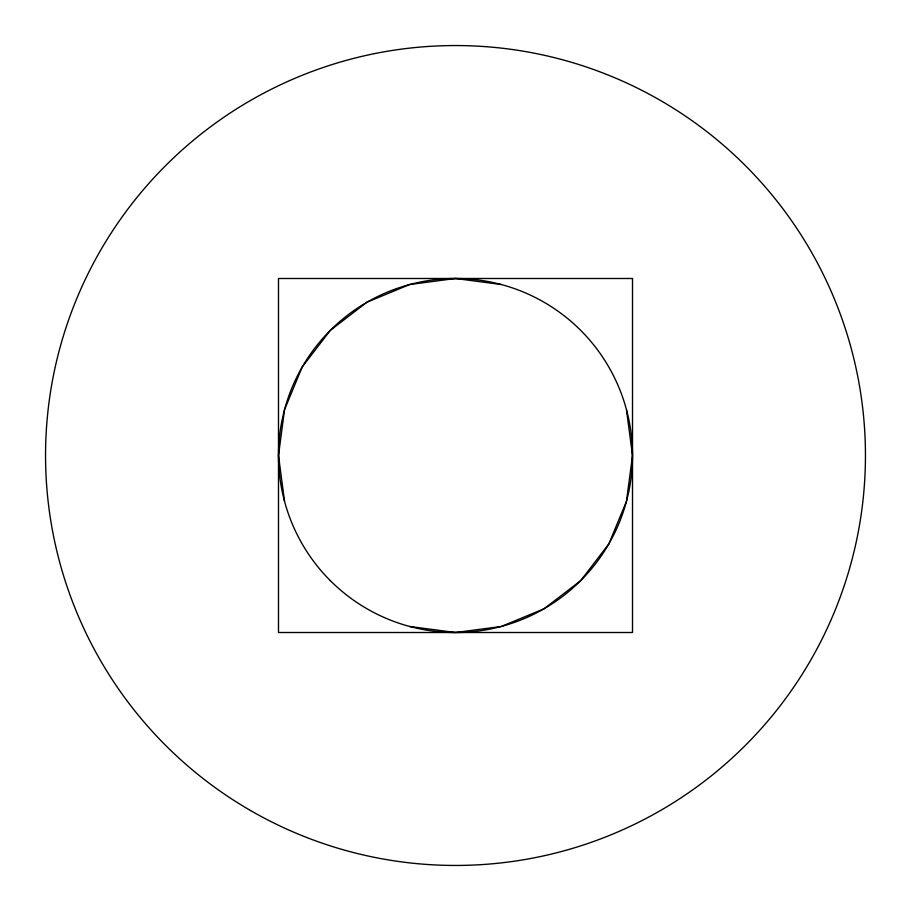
<?xml version="1.0" encoding="UTF-8"?>
<svg xmlns="http://www.w3.org/2000/svg" width="911" height="911" viewBox="0 0 911 911"><rect width="100%" height="100%" fill="white"/><g stroke="black" fill="none" stroke-linecap="round" stroke-linejoin="round"><path stroke-width="1.37" d="M501.312 284.528L455.5 278.493L409.688 284.528L366.996 302.201L330.34 330.34L302.201 366.996L284.528 409.688L278.493 455.5L284.528 501.312M409.688 626.472L455.5 632.507L501.312 626.472L544.004 608.799L580.66 580.66L608.799 544.004L626.472 501.312L632.507 455.5L626.472 409.688M632.507 278.493L278.493 278.493L278.493 632.507L632.507 632.507L632.507 278.493M250.525 810.528A409.95 409.95 0 0 0 865.45 455.5A409.95 409.95 0 0 0 250.525 100.472A409.95 409.95 0 0 0 250.525 810.528M330.34 580.66A177.007 177.007 0 0 0 626.472 501.312A177.007 177.007 0 0 0 409.688 284.528A177.007 177.007 0 0 0 330.34 580.66"/></g></svg>
